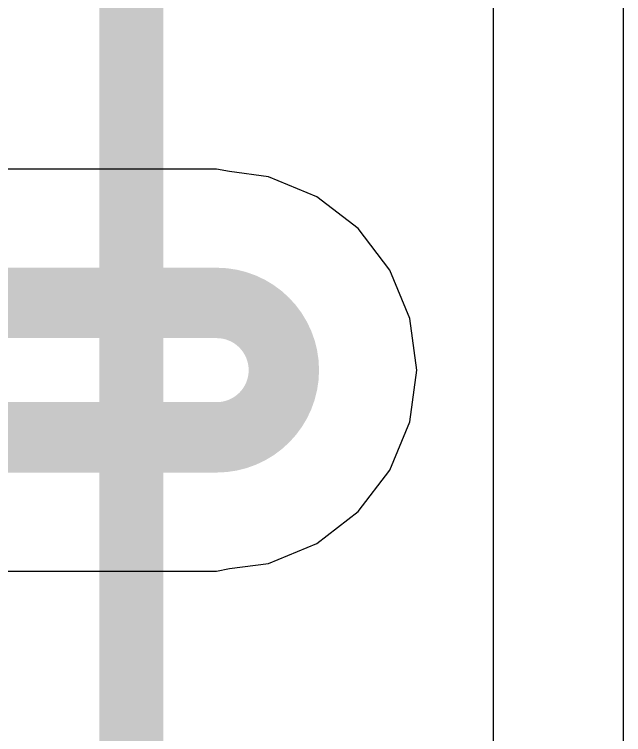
# Model space of a CAD drawing. Header units: inches. Extents: x 0 to 198, y 0 to 199.
# Drawn here: x 0.4381 to 0.5333, y 1.5661 to 1.6786 of the extents above; entities that cross this region are included whole.
import ezdxf

# ---------------------------------------------------------------- set-up
doc = ezdxf.new("R2010")
doc.units = ezdxf.units.IN
doc.header["$MEASUREMENT"] = 0
for name, color, linetype in [('Bottom Layer', 5, 'Continuous'), ('Top Layer', 1, 'Continuous'), ('Top Overlay', 2, 'Continuous')]:
    doc.layers.add(name, color=color, linetype=linetype)

# ---------------------------------------------------------------- blocks, each defined once
blk = doc.blocks.new('BH_18650_B1BA002_19')
at = {"layer": 'Top Overlay'}
blk.add_lwpolyline([(-0.56498, -1.5175, 0.01, 0.01, 0), (-0.56498, 1.5175, 0.01, 0.01, 0)], format="xyseb", dxfattribs=at)

msp = doc.modelspace()

# ---------------------------------------------------------------- linework, layer by layer
at = {"layer": 'Bottom Layer'}
for p, q in [((0.46972, 1.6544), (0.42575, 1.6544)), ((0.47171, 1.65401), (0.46972, 1.6544)), ((0.47781, 1.6532), (0.47171, 1.65401)), ((0.48535, 1.65008), (0.47781, 1.6532)), ((0.49183, 1.64511), (0.48535, 1.65008)), ((0.4968, 1.63863), (0.49183, 1.64511)), ((0.49992, 1.63109), (0.4968, 1.63863)), ((0.50099, 1.623), (0.49992, 1.63109)), ((0.49992, 1.61491), (0.50099, 1.623)), ((0.4968, 1.60737), (0.49992, 1.61491)), ((0.49183, 1.60089), (0.4968, 1.60737)), ((0.48535, 1.59592), (0.49183, 1.60089)), ((0.47781, 1.5928), (0.48535, 1.59592)), ((0.47171, 1.592), (0.47781, 1.5928)), ((0.42575, 1.5916), (0.46972, 1.5916)), ((0.46972, 1.5916), (0.47171, 1.592))]:
    msp.add_line(p, q, dxfattribs=at)
for points in [[(0.41585, 1.6335, 0.011, 0.011, 0), (0.46972, 1.6335, 0.011, 0.011, 0)], [(0.46972, 1.6335, 0.011, 0.011, -1), (0.46972, 1.6125, 0.011, 0.011, 0)], [(0.41585, 1.6125, 0.011, 0.011, 0), (0.46972, 1.6125, 0.011, 0.011, 0)]]:
    msp.add_lwpolyline(points, format="xyseb", dxfattribs=at)
for points in [[(0.46697, 1.6335, 0.0055, 0.0055, 1), (0.47247, 1.6335, 0.0055, 0.0055, 1)], [(0.46697, 1.6335, 0.0055, 0.0055, 1), (0.47247, 1.6335, 0.0055, 0.0055, 1)], [(0.46697, 1.6125, 0.0055, 0.0055, 1), (0.47247, 1.6125, 0.0055, 0.0055, 1)], [(0.46697, 1.6125, 0.0055, 0.0055, 1), (0.47247, 1.6125, 0.0055, 0.0055, 1)]]:
    msp.add_lwpolyline(points, format="xyseb", close=True, dxfattribs=at)
at = {"layer": 'Top Layer'}
for p, q in [((0.51292, 2.47), (0.51292, 1.45514)), ((0.53331, 1.44912), (0.53331, 2.47))]:
    msp.add_line(p, q, dxfattribs=at)

# ---------------------------------------------------------------- block references
msp.add_blockref('BH_18650_B1BA002_19', (1.02138, 2.36441))

doc.saveas('drawing.dxf')
